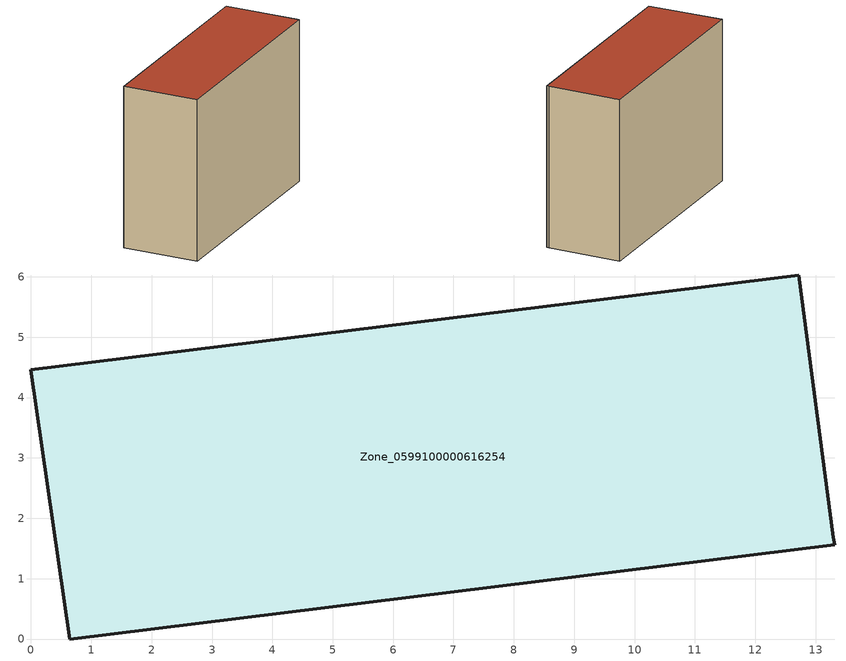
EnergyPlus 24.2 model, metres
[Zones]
Zone_0599100000616254
 floor ground (C_G): 0.64,0 0,4.46 12.72,6.03 13.29,1.69 13.31,1.56 z0
 wall outside (C_F): 0,4.46 0.64,0 13.31,1.56 13.29,1.69 12.72,6.03 0,4.46 z0:9.71
 roof outside (C_R): 0.64,0 13.31,1.56 13.29,1.69 12.72,6.03 0,4.46 z9.71
[BUILDING]
Pand.0599100000616254: North Axis=0; Terrain=City; Loads Convergence Tolerance Value=0.04; Temperature Convergence Tolerance Value=0.4; Solar Distribution=FullExterior; Maximum Number of Warmup Days=25; Minimum Number of Warmup Days=1
[Site:Location]
Rotterdam.The.Hague.AP_ZH_NLD Design_Conditions: Latitude=51.96; Longitude=4.45; Time Zone=1; Elevation=-4.5
[SITE:GROUNDTEMPERATURE:BUILDINGSURFACE]
18, 18, 18, 18, 18, 18, 18, 18, 18, 18, 18, 18
[MATERIAL] Thermal Absorptance=0.9; Solar Absorptance=0.7; Visible Absorptance=0.7
Name | Roughness | Thickness | Conductivity | Density | Specific Heat
G.TI.1946 | MediumSmooth | 0.15 | 1 | 540 | 1210
F.TI.1946 | Rough | 0.3 | 0.857143 | 1920 | 840
R.TI.1946 | MediumRough | 0.2 | 0.1 | 1500 | 1000
[CONSTRUCTION]
C_G: G.TI.1946
C_F: F.TI.1946
C_R: R.TI.1946
[ZONE]
Zone_0599100000616254: Type=1; Multiplier=1; Ceiling Height=Autocalculate; Volume=Autocalculate; Floor Area=autocalculate; Part of Total Floor Area=Yes
[ZONEINFILTRATION:DESIGNFLOWRATE]
Infil_Zone_0599100000616254: Zone or ZoneList or Space or SpaceList=Zone_0599100000616254; Schedule=AlwaysOn; Design Flow Rate Calculation Method=Flow/Area; Flow Rate per Floor Area=0.003; Constant Term Coefficient=1; Temperature Term Coefficient=0; Velocity Term Coefficient=0; Velocity Squared Term Coefficient=0
[HVACTEMPLATE:ZONE:IDEALLOADSAIRSYSTEM]
Zone_0599100000616254: Maximum Heating Supply Air Temperature=50; Minimum Cooling Supply Air Temperature=13; Maximum Heating Supply Air Humidity Ratio=0.0156; Minimum Cooling Supply Air Humidity Ratio=0.0077; Heating Limit=NoLimit; Cooling Limit=NoLimit; Dehumidification Control Type=ConstantSensibleHeatRatio; Cooling Sensible Heat Ratio=0.7; Dehumidification Setpoint=60; Humidification Control Type=None; Humidification Setpoint=30; Outdoor Air Method=None; Outdoor Air Flow Rate per Person=0.00944; Outdoor Air Flow Rate per Zone Floor Area=0; Outdoor Air Flow Rate per Zone=0; Demand Controlled Ventilation Type=None; Outdoor Air Economizer Type=NoEconomizer; Heat Recovery Type=None; Sensible Heat Recovery Effectiveness=0.7; Latent Heat Recovery Effectiveness=0.65
[ZONECONTROL:THERMOSTAT]
ThermostatControl_Zone_0599100000616254: Zone or ZoneList=Zone_0599100000616254; Control Type Schedule=DualSetpointControlType; Control 1=Thermostat_Zone_0599100000616254; Temperature Difference Between Cutout And Setpoint=0
[THERMOSTATSETPOINT:DUALSETPOINT]
Thermostat_Zone_0599100000616254: Heating Setpoint Temperature Schedule=HeatingSetpoint_Zone_0599100000616254; Cooling Setpoint Temperature Schedule=CoolingSetpoint_Zone_0599100000616254
[SCHEDULE:COMPACT]
HeatingSetpoint_Zone_0599100000616254: Through: 12/31, For: AllDays, Until: 24:00, 21
CoolingSetpoint_Zone_0599100000616254: Through: 12/31, For: AllDays, Until: 24:00, 24
DualSetpointControlType: Through: 12/31, For: AllDays, Until: 24:00, 4
AlwaysOn: Through: 12/31, For: AllDays, Until: 24:00, 1
